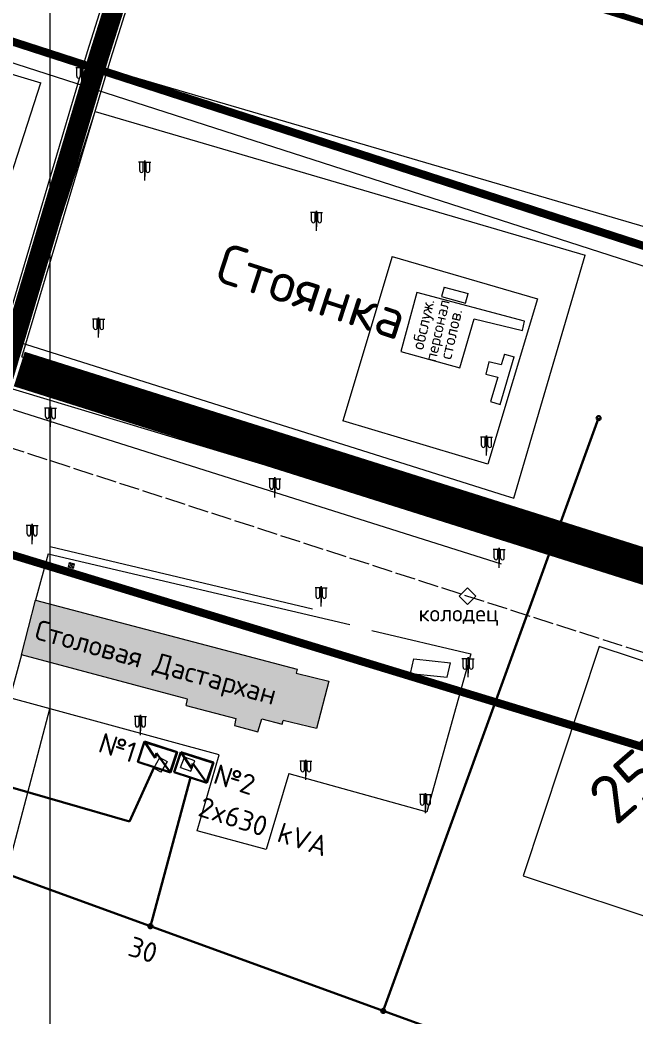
# Model space of a CAD drawing. Header units: millimetres. Extents: x 519 to 9564855, y -810 to 5021775.
# Drawn here: x 9535992.6 to 9536145.5, y 4996721.8 to 4996969.4 of the extents above; entities that cross this region are included whole.
import ezdxf

# ---------------------------------------------------------------- set-up
doc = ezdxf.new("R2010")
doc.units = ezdxf.units.MM
doc.header["$LTSCALE"] = 2
doc.header["$MEASUREMENT"] = 0
for name, pattern in [('92051501$0$DASHED', [0.75, 0.5, -0.25]), ('ACAD_ISO02W100', [15, 12, -3]), ('DASHED2', [9.525, 6.35, -3.175]), ('Коллектор общий', [11, 5, -1, 5])]:
    doc.linetypes.add(name, pattern=pattern)
for name, color, linetype in [('COMPOUND', 3, 'Continuous'), ('FIBERGLASS', 212, 'Continuous'), ('GRID_PULKOVO', 7, 'Continuous'), ('New disposal wells', 191, 'Continuous'), ('PPLINE_WAT', 7, 'WTR_LINE'), ('ROAD_GROUND', 9, 'Continuous'), ('Stage 10 wells', 7, 'Continuous'), ('МГ-земельный участок', 7, 'Continuous'), ('Скважины на 2015 год', 7, 'Continuous')]:
    doc.layers.add(name, color=color, linetype=linetype)
for name, color, linetype, lineweight in [('Оптиковолоконный кабель', 220, 'CAB6', 20), ('Скв на 2025 допы от ХеКай', 204, 'Continuous', 0), ('Электро', 1, 'Continuous', 30), ('Электроснаб', 1, 'Continuous', 18), ('Электроснабжене', 1, 'Continuous', 18)]:
    doc.layers.add(name, color=color, linetype=linetype, lineweight=lineweight)
doc.styles.add('92051501$0$STANDARD', font='simplex.shx')
doc.styles.add('Elect', font='isocpeur.ttf')
doc.styles.get("Standard").update_dxf_attribs({"font": 'isocpeur.ttf', "width": 0.5})
doc.linetypes.add('CAB', pattern='A,0.7,-0.43403,["K",Standard,S=0.9,R=0,X=-0.4,Y=-0.3],-0.8', length=1.93403)
doc.linetypes.add('CAB6', pattern='A,0.9,-0.9,["6",Standard,S=0.9,R=0,X=-0.8,Y=-0.4],11', length=12.8)
doc.linetypes.add('FENCELINE1', pattern='A,6.35,-2.54,[133,ltypeshp.shx,S=2.54,R=0,X=-2.54,Y=0],-2.54,25.4', length=36.83)
doc.linetypes.add('WTR_LINE', pattern='A,0.5,-0.2,["W",92051501$0$STANDARD,S=0.1,R=0,X=-0.1,Y=-0.05],-0.05', length=0.75)

msp = doc.modelspace()

# ---------------------------------------------------------------- hatches: boundary and pattern name
at = {"lineweight": 0}
h = msp.add_hatch(color=256, dxfattribs=at)
edge = h.paths.add_edge_path()
edge.add_arc((9536005.36, 4996833.92), 0.28213, 0, 360)
h = msp.add_hatch(color=5, dxfattribs=at)
edge = h.paths.add_edge_path()
edge.add_arc((9536005.36, 4996833.92), 0.28213, 0, 360)
at = {"layer": 'Скважины на 2015 год', "linetype": 'ByBlock', "lineweight": 0, "ltscale": 5}
h = msp.add_hatch(color=5, dxfattribs=at)
h.paths.add_polyline_path([(9535992.97, 4996811.75), (9535996.5, 4996825.34), (9536061.42, 4996808.23), (9536061.17353, 4996807.24412), (9536069.23, 4996805.23), (9536066.2, 4996793.47), (9536057.9, 4996795.46), (9536057.65, 4996794.54), (9536052.6, 4996795.85), (9536051.6, 4996792.64), (9536045.8, 4996794.2), (9536046.16, 4996795.94), (9536033.83, 4996799.2), (9536034.15, 4996800.73)])
h.paths.add_polyline_path([(9535993.53726, 4996813.19501), (9536061.22789, 4996794.40564), (9536063.83567, 4996803.80043), (9535996.14503, 4996822.5898)], flags=24)

# ---------------------------------------------------------------- linework, layer by layer
at = {"color": 2, "lineweight": 0}
msp.add_line((9535847.74769, 4997005.87215), (9536198.87444, 4996903.02285), dxfattribs=at)
at = {"lineweight": 0}
for p, q in [((9535929.59, 4996973.77), (9535997.79068, 4996953.79319)), ((9536007.93383, 4996957.50057), (9536006.43383, 4996957.50057)), ((9536006.69383, 4996955.40057), (9536006.69383, 4996957.50057)), ((9536007.59383, 4996955.40057), (9536007.59383, 4996957.50057)), ((9536007.93383, 4996956.90057), (9536007.93383, 4996957.90057)), ((9536007.93383, 4996957.90057), (9536007.93383, 4996953.90057)), ((9536007.93383, 4996957.90057), (9536007.93383, 4996953.90057)), ((9536007.93383, 4996957.90057), (9536007.93383, 4996957.50057)), ((9536007.93383, 4996957.50057), (9536009.43383, 4996957.50057)), ((9536007.93383, 4996952.89943), (9536007.93383, 4996956.90057)), ((9536008.27383, 4996955.40057), (9536008.27383, 4996957.50057)), ((9536009.17383, 4996955.40057), (9536009.17383, 4996957.50057)), ((9535980.36, 4996899.96), (9535997.79068, 4996953.79319)), ((9536007.93383, 4996952.89943), (9536007.93383, 4996952.90057)), ((9536023.55357, 4996934.08749), (9536022.05357, 4996934.08749)), ((9536022.31357, 4996931.98749), (9536022.31357, 4996934.08749)), ((9536023.21357, 4996931.98749), (9536023.21357, 4996934.08749)), ((9536023.55357, 4996933.48749), (9536023.55357, 4996934.48749)), ((9536023.55357, 4996934.48749), (9536023.55357, 4996930.48749)), ((9536023.55357, 4996934.48749), (9536023.55357, 4996930.48749)), ((9536023.55357, 4996934.48749), (9536023.55357, 4996934.08749)), ((9536023.55357, 4996934.08749), (9536025.05357, 4996934.08749)), ((9536023.55357, 4996929.48635), (9536023.55357, 4996933.48749)), ((9536023.89357, 4996931.98749), (9536023.89357, 4996934.08749)), ((9536024.79357, 4996931.98749), (9536024.79357, 4996934.08749)), ((9536023.55357, 4996929.48635), (9536023.55357, 4996929.48749)), ((9536066.18383, 4996921.60057), (9536064.68383, 4996921.60057)), ((9536064.94383, 4996919.50057), (9536064.94383, 4996921.60057)), ((9536065.84383, 4996919.50057), (9536065.84383, 4996921.60057)), ((9536066.18383, 4996921.00057), (9536066.18383, 4996922.00057)), ((9536066.18383, 4996922.00057), (9536066.18383, 4996918.00057)), ((9536066.18383, 4996922.00057), (9536066.18383, 4996918.00057)), ((9536066.18383, 4996922.00057), (9536066.18383, 4996921.60057)), ((9536066.18383, 4996921.60057), (9536067.68383, 4996921.60057)), ((9536066.52383, 4996919.50057), (9536066.52383, 4996921.60057)), ((9536067.42383, 4996919.50057), (9536067.42383, 4996921.60057)), ((9536066.18383, 4996916.99943), (9536066.18383, 4996921.00057)), ((9536066.18383, 4996916.99943), (9536066.18383, 4996917.00057)), ((9536084.96341, 4996910.67655), (9536072.73547, 4996869.88359)), ((9536084.96341, 4996910.67655), (9536121, 4996900.1)), ((9536091.08, 4996901.73), (9536087.1, 4996887.1)), ((9536117.76, 4996894.6), (9536091.08, 4996901.73)), ((9536097.88, 4996903.03), (9536097.22, 4996900.68)), ((9536097.88, 4996903.03), (9536103.8, 4996901.5)), ((9536103.14, 4996899.1), (9536103.8, 4996901.5)), ((9536097.22, 4996900.68), (9536103.14, 4996899.1)), ((9536121, 4996900.1), (9536108.71, 4996859.1)), ((9536112.1, 4996834.3), (9535912.59282, 4996897.30227)), ((9536012.13383, 4996895.10057), (9536010.63383, 4996895.10057)), ((9536010.89383, 4996893.00057), (9536010.89383, 4996895.10057)), ((9536011.79383, 4996893.00057), (9536011.79383, 4996895.10057)), ((9536012.13383, 4996894.50057), (9536012.13383, 4996895.50057)), ((9536012.13383, 4996895.50057), (9536012.13383, 4996891.50057)), ((9536012.13383, 4996895.50057), (9536012.13383, 4996891.50057)), ((9536012.13383, 4996895.50057), (9536012.13383, 4996895.10057)), ((9536012.13383, 4996895.10057), (9536013.63383, 4996895.10057)), ((9536012.13383, 4996890.49943), (9536012.13383, 4996894.50057)), ((9536012.47383, 4996893.00057), (9536012.47383, 4996895.10057)), ((9536013.37383, 4996893.00057), (9536013.37383, 4996895.10057)), ((9536101.77, 4996883), (9536105.29, 4996895.14)), ((9536105.29, 4996895.14), (9536117.26, 4996892.28)), ((9536117.26, 4996892.28), (9536117.76, 4996894.6)), ((9536012.13383, 4996890.49943), (9536012.13383, 4996890.50057)), ((9536087.1, 4996887.1), (9536101.77, 4996883)), ((9536112.86, 4996886.42), (9536112.03, 4996883.74)), ((9536112.86, 4996886.42), (9536115.25, 4996885.72)), ((9536108.97244, 4996884.51338), (9536108.19, 4996881.42)), ((9536112.03, 4996883.74), (9536108.97244, 4996884.51338)), ((9536111.77, 4996873.92), (9536115.25, 4996885.72)), ((9536108.19, 4996881.42), (9536111.15, 4996880.68)), ((9536111.15, 4996880.68), (9536109.38, 4996874.62)), ((9536109.38, 4996874.62), (9536111.77, 4996873.92)), ((9536000.18887, 4996872.98319), (9535998.68887, 4996872.98319)), ((9535998.94887, 4996870.88319), (9535998.94887, 4996872.98319)), ((9535999.84887, 4996870.88319), (9535999.84887, 4996872.98319)), ((9536000.18887, 4996872.38319), (9536000.18887, 4996873.38319)), ((9536000.18887, 4996873.38319), (9536000.18887, 4996869.38319)), ((9536000.18887, 4996873.38319), (9536000.18887, 4996869.38319)), ((9536000.18887, 4996873.38319), (9536000.18887, 4996872.98319)), ((9536000.18887, 4996872.98319), (9536001.68887, 4996872.98319)), ((9536000.18887, 4996868.38205), (9536000.18887, 4996872.38319)), ((9536000.52887, 4996870.88319), (9536000.52887, 4996872.98319)), ((9536001.42887, 4996870.88319), (9536001.42887, 4996872.98319)), ((9536108.71, 4996859.1), (9536072.73547, 4996869.88359)), ((9536000.18887, 4996868.38205), (9536000.18887, 4996868.38319)), ((9536108.37383, 4996865.83057), (9536106.87383, 4996865.83057)), ((9536107.13383, 4996863.73057), (9536107.13383, 4996865.83057)), ((9536108.03383, 4996863.73057), (9536108.03383, 4996865.83057)), ((9536108.37383, 4996866.23057), (9536108.37383, 4996865.83057)), ((9536108.37383, 4996866.23057), (9536108.37383, 4996862.23057)), ((9536108.37383, 4996866.23057), (9536108.37383, 4996862.23057)), ((9536108.37383, 4996865.23057), (9536108.37383, 4996866.23057)), ((9536108.37383, 4996865.83057), (9536109.87383, 4996865.83057)), ((9536108.37383, 4996861.22943), (9536108.37383, 4996865.23057)), ((9536108.71383, 4996863.73057), (9536108.71383, 4996865.83057)), ((9536109.61383, 4996863.73057), (9536109.61383, 4996865.83057)), ((9536108.37383, 4996861.22943), (9536108.37383, 4996861.23057)), ((9536055.85122, 4996855.45521), (9536054.35122, 4996855.45521)), ((9536054.61122, 4996853.35521), (9536054.61122, 4996855.45521)), ((9536055.51122, 4996853.35521), (9536055.51122, 4996855.45521)), ((9536055.85122, 4996854.85521), (9536055.85122, 4996855.85521)), ((9536055.85122, 4996855.85521), (9536055.85122, 4996851.85521)), ((9536055.85122, 4996855.85521), (9536055.85122, 4996851.85521)), ((9536055.85122, 4996855.85521), (9536055.85122, 4996855.45521)), ((9536055.85122, 4996855.45521), (9536057.35122, 4996855.45521)), ((9536055.85122, 4996850.85407), (9536055.85122, 4996854.85521)), ((9536056.19122, 4996853.35521), (9536056.19122, 4996855.45521)), ((9536057.09122, 4996853.35521), (9536057.09122, 4996855.45521)), ((9536055.85122, 4996850.85407), (9536055.85122, 4996850.85521)), ((9536112.98481, 4996851.30745), (9536115.16, 4996850.62)), ((9535995.63383, 4996843.86057), (9535994.13383, 4996843.86057)), ((9535994.39383, 4996841.76057), (9535994.39383, 4996843.86057)), ((9535995.29383, 4996841.76057), (9535995.29383, 4996843.86057)), ((9535995.63383, 4996843.26057), (9535995.63383, 4996844.26057)), ((9535995.63383, 4996844.26057), (9535995.63383, 4996840.26057)), ((9535995.63383, 4996844.26057), (9535995.63383, 4996840.26057)), ((9535995.63383, 4996844.26057), (9535995.63383, 4996843.86057)), ((9535995.63383, 4996843.86057), (9535997.13383, 4996843.86057)), ((9535995.63383, 4996839.25943), (9535995.63383, 4996843.26057)), ((9535995.97383, 4996841.76057), (9535995.97383, 4996843.86057)), ((9535996.87383, 4996841.76057), (9535996.87383, 4996843.86057)), ((9535995.63383, 4996839.25943), (9535995.63383, 4996839.26057)), ((9536000.13, 4996838.66), (9536065.2, 4996823.2)), ((9536111.51356, 4996837.92724), (9536110.01356, 4996837.92724)), ((9536110.27356, 4996835.82724), (9536110.27356, 4996837.92724)), ((9536111.17356, 4996835.82724), (9536111.17356, 4996837.92724)), ((9536111.51356, 4996837.32724), (9536111.51356, 4996838.32724)), ((9536111.51356, 4996838.32724), (9536111.51356, 4996834.32724)), ((9536111.51356, 4996838.32724), (9536111.51356, 4996834.32724)), ((9536111.51356, 4996838.32724), (9536111.51356, 4996837.92724)), ((9536111.51356, 4996837.92724), (9536113.01356, 4996837.92724)), ((9536111.51356, 4996833.32609), (9536111.51356, 4996837.32724)), ((9536111.85356, 4996835.82724), (9536111.85356, 4996837.92724)), ((9536112.75356, 4996835.82724), (9536112.75356, 4996837.92724)), ((9535999.6, 4996836.8), (9535996.5, 4996825.34)), ((9536004.63016, 4996833.48718), (9536004.92718, 4996834.64984)), ((9536004.92718, 4996834.64984), (9536006.08984, 4996834.35282)), ((9536004.92718, 4996834.64984), (9536005.79282, 4996833.19016)), ((9536006.08984, 4996834.35282), (9536004.63016, 4996833.48718)), ((9536005.79282, 4996833.19016), (9536004.63016, 4996833.48718)), ((9536006.08984, 4996834.35282), (9536005.79282, 4996833.19016)), ((9536111.51356, 4996833.32609), (9536111.51356, 4996833.32724)), ((9536067.33383, 4996828.37057), (9536065.83383, 4996828.37057)), ((9536066.09383, 4996826.27057), (9536066.09383, 4996828.37057)), ((9536066.99383, 4996826.27057), (9536066.99383, 4996828.37057)), ((9536067.33383, 4996828.77057), (9536067.33383, 4996828.37057)), ((9536067.33383, 4996828.77057), (9536067.33383, 4996824.77057)), ((9536067.33383, 4996828.77057), (9536067.33383, 4996824.77057)), ((9536067.33383, 4996827.77057), (9536067.33383, 4996828.77057)), ((9536067.33383, 4996828.37057), (9536068.83383, 4996828.37057)), ((9536067.33383, 4996823.76943), (9536067.33383, 4996827.77057)), ((9536067.67383, 4996826.27057), (9536067.67383, 4996828.37057)), ((9536068.57383, 4996826.27057), (9536068.57383, 4996828.37057)), ((9535992.97, 4996811.75), (9535996.5, 4996825.34)), ((9535996.5, 4996825.34), (9536061.42, 4996808.23)), ((9536067.33383, 4996823.76943), (9536067.33383, 4996823.77057)), ((9535992.97, 4996811.75), (9535990.05911, 4996801.11005)), ((9536034.15, 4996800.73), (9535992.97, 4996811.75)), ((9536089.5, 4996807.16), (9536090.33, 4996810.76)), ((9536090.33, 4996810.76), (9536099.4, 4996809.8)), ((9536098.57, 4996806.2), (9536099.4, 4996809.8)), ((9536103.78383, 4996810.80057), (9536102.28383, 4996810.80057)), ((9536102.54383, 4996808.70057), (9536102.54383, 4996810.80057)), ((9536103.44383, 4996808.70057), (9536103.44383, 4996810.80057)), ((9536103.78383, 4996810.20057), (9536103.78383, 4996811.20057)), ((9536103.78383, 4996811.20057), (9536103.78383, 4996807.20057)), ((9536103.78383, 4996811.20057), (9536103.78383, 4996807.20057)), ((9536103.78383, 4996811.20057), (9536103.78383, 4996810.80057)), ((9536103.78383, 4996810.80057), (9536105.28383, 4996810.80057)), ((9536103.78383, 4996806.19943), (9536103.78383, 4996810.20057)), ((9536104.12383, 4996808.70057), (9536104.12383, 4996810.80057)), ((9536105.02383, 4996808.70057), (9536105.02383, 4996810.80057)), ((9536061.42, 4996808.23), (9536061.17353, 4996807.24412)), ((9536061.17353, 4996807.24412), (9536069.23, 4996805.23)), ((9536069.23, 4996805.23), (9536066.2, 4996793.47)), ((9536089.5, 4996807.16), (9536098.57, 4996806.2)), ((9536103.78383, 4996806.19943), (9536103.78383, 4996806.20057)), ((9536033.83, 4996799.2), (9536034.15, 4996800.73)), ((9536033.83, 4996799.2), (9536046.16, 4996795.94)), ((9536022.48383, 4996796.45057), (9536020.98383, 4996796.45057)), ((9536021.24383, 4996794.35057), (9536021.24383, 4996796.45057)), ((9536022.14383, 4996794.35057), (9536022.14383, 4996796.45057)), ((9536022.48383, 4996795.85057), (9536022.48383, 4996796.85057)), ((9536022.48383, 4996796.85057), (9536022.48383, 4996792.85057)), ((9536022.48383, 4996796.85057), (9536022.48383, 4996792.85057)), ((9536022.48383, 4996796.85057), (9536022.48383, 4996796.45057)), ((9536022.48383, 4996796.45057), (9536023.98383, 4996796.45057)), ((9536022.48383, 4996791.84943), (9536022.48383, 4996795.85057)), ((9536022.82383, 4996794.35057), (9536022.82383, 4996796.45057)), ((9536023.72383, 4996794.35057), (9536023.72383, 4996796.45057)), ((9536046.16, 4996795.94), (9536045.8, 4996794.2)), ((9536051.6, 4996792.64), (9536052.6, 4996795.85)), ((9536052.6, 4996795.85), (9536057.65, 4996794.54)), ((9536057.65, 4996794.54), (9536057.9, 4996795.46)), ((9536066.2, 4996793.47), (9536057.9, 4996795.46)), ((9536045.8, 4996794.2), (9536051.6, 4996792.64)), ((9536022.48383, 4996791.84943), (9536022.48383, 4996791.85057)), ((9536025.8, 4996783.6), (9536027.3, 4996786.3)), ((9536027.3, 4996786.3), (9536029.15, 4996785.25)), ((9536029.15, 4996785.25), (9536027.55, 4996782.6)), ((9536032.48, 4996783.8), (9536033.44, 4996786.37)), ((9536036, 4996785.47), (9536033.44, 4996786.37)), ((9536035.04, 4996782.9), (9536036, 4996785.47)), ((9536063.5404, 4996785.32973), (9536062.0404, 4996785.32973)), ((9536062.3004, 4996783.22972), (9536062.3004, 4996785.32973)), ((9536063.2004, 4996783.22972), (9536063.2004, 4996785.32973)), ((9536063.5404, 4996785.72973), (9536063.5404, 4996785.32973)), ((9536063.5404, 4996785.72973), (9536063.5404, 4996781.72973)), ((9536063.5404, 4996785.72973), (9536063.5404, 4996781.72973)), ((9536063.5404, 4996784.72973), (9536063.5404, 4996785.72973)), ((9536063.5404, 4996785.32973), (9536065.0404, 4996785.32973)), ((9536063.8804, 4996783.22972), (9536063.8804, 4996785.32973)), ((9536064.7804, 4996783.22972), (9536064.7804, 4996785.32973)), ((9536027.55, 4996782.6), (9536025.8, 4996783.6)), ((9536032.48, 4996783.8), (9536035.04, 4996782.9)), ((9536063.5404, 4996780.72858), (9536063.5404, 4996784.72973)), ((9536063.5404, 4996780.72858), (9536063.5404, 4996780.72973)), ((9536093.22383, 4996777.05057), (9536091.72383, 4996777.05057)), ((9536091.98383, 4996774.95057), (9536091.98383, 4996777.05057)), ((9536092.88383, 4996774.95057), (9536092.88383, 4996777.05057)), ((9536093.22383, 4996776.45057), (9536093.22383, 4996777.45057)), ((9536093.22383, 4996777.45057), (9536093.22383, 4996773.45057)), ((9536093.22383, 4996777.45057), (9536093.22383, 4996773.45057)), ((9536093.22383, 4996777.45057), (9536093.22383, 4996777.05057)), ((9536093.22383, 4996777.05057), (9536094.72383, 4996777.05057)), ((9536093.22383, 4996772.44943), (9536093.22383, 4996776.45057)), ((9536093.56383, 4996774.95057), (9536093.56383, 4996777.05057)), ((9536094.46383, 4996774.95057), (9536094.46383, 4996777.05057)), ((9536093.22383, 4996772.44943), (9536093.22383, 4996772.45057))]:
    msp.add_line(p, q, dxfattribs=at)
at = {"color": 5, "lineweight": 0}
for p, q in [((9536007.93383, 4996952.89943), (9536007.93383, 4996952.90057)), ((9536066.18383, 4996921.60057), (9536064.68383, 4996921.60057)), ((9536064.94383, 4996919.50057), (9536064.94383, 4996921.60057)), ((9536065.84383, 4996919.50057), (9536065.84383, 4996921.60057)), ((9536066.18383, 4996921.00057), (9536066.18383, 4996922.00057)), ((9536066.18383, 4996922.00057), (9536066.18383, 4996918.00057)), ((9536066.18383, 4996922.00057), (9536066.18383, 4996918.00057)), ((9536066.18383, 4996922.00057), (9536066.18383, 4996921.60057)), ((9536066.18383, 4996921.60057), (9536067.68383, 4996921.60057)), ((9536066.52383, 4996919.50057), (9536066.52383, 4996921.60057)), ((9536067.42383, 4996919.50057), (9536067.42383, 4996921.60057)), ((9536066.18383, 4996916.99943), (9536066.18383, 4996921.00057)), ((9536066.18383, 4996916.99943), (9536066.18383, 4996917.00057)), ((9536084.96341, 4996910.67655), (9536072.73547, 4996869.88359)), ((9536084.96341, 4996910.67655), (9536121, 4996900.1)), ((9536091.08, 4996901.73), (9536087.1, 4996887.1)), ((9536117.76, 4996894.6), (9536091.08, 4996901.73)), ((9536097.88, 4996903.03), (9536097.22, 4996900.68)), ((9536097.88, 4996903.03), (9536103.8, 4996901.5)), ((9536103.14, 4996899.1), (9536103.8, 4996901.5)), ((9536097.22, 4996900.68), (9536103.14, 4996899.1)), ((9536121, 4996900.1), (9536108.71, 4996859.1)), ((9536112.1, 4996834.3), (9535912.59282, 4996897.30227)), ((9536101.77, 4996883), (9536105.29, 4996895.14)), ((9536105.29, 4996895.14), (9536117.26, 4996892.28)), ((9536117.26, 4996892.28), (9536117.76, 4996894.6)), ((9536087.1, 4996887.1), (9536101.77, 4996883)), ((9536112.86, 4996886.42), (9536112.03, 4996883.74)), ((9536112.86, 4996886.42), (9536115.25, 4996885.72)), ((9536108.97244, 4996884.51338), (9536108.19, 4996881.42)), ((9536112.03, 4996883.74), (9536108.97244, 4996884.51338)), ((9536111.77, 4996873.92), (9536115.25, 4996885.72)), ((9536108.19, 4996881.42), (9536111.15, 4996880.68)), ((9536111.15, 4996880.68), (9536109.38, 4996874.62)), ((9536109.38, 4996874.62), (9536111.77, 4996873.92)), ((9536000.18887, 4996872.98319), (9535998.68887, 4996872.98319)), ((9535998.94887, 4996870.88319), (9535998.94887, 4996872.98319)), ((9535999.84887, 4996870.88319), (9535999.84887, 4996872.98319)), ((9536000.18887, 4996872.38319), (9536000.18887, 4996873.38319)), ((9536000.18887, 4996873.38319), (9536000.18887, 4996869.38319)), ((9536000.18887, 4996873.38319), (9536000.18887, 4996869.38319)), ((9536000.18887, 4996873.38319), (9536000.18887, 4996872.98319)), ((9536000.18887, 4996872.98319), (9536001.68887, 4996872.98319)), ((9536000.18887, 4996868.38205), (9536000.18887, 4996872.38319)), ((9536000.52887, 4996870.88319), (9536000.52887, 4996872.98319)), ((9536001.42887, 4996870.88319), (9536001.42887, 4996872.98319)), ((9536108.71, 4996859.1), (9536072.73547, 4996869.88359)), ((9536000.18887, 4996868.38205), (9536000.18887, 4996868.38319)), ((9536108.37383, 4996865.83057), (9536106.87383, 4996865.83057)), ((9536107.13383, 4996863.73057), (9536107.13383, 4996865.83057)), ((9536108.03383, 4996863.73057), (9536108.03383, 4996865.83057)), ((9536108.37383, 4996866.23057), (9536108.37383, 4996865.83057)), ((9536108.37383, 4996866.23057), (9536108.37383, 4996862.23057)), ((9536108.37383, 4996866.23057), (9536108.37383, 4996862.23057)), ((9536108.37383, 4996865.23057), (9536108.37383, 4996866.23057)), ((9536108.37383, 4996865.83057), (9536109.87383, 4996865.83057)), ((9536108.37383, 4996861.22943), (9536108.37383, 4996865.23057)), ((9536108.71383, 4996863.73057), (9536108.71383, 4996865.83057)), ((9536109.61383, 4996863.73057), (9536109.61383, 4996865.83057)), ((9536108.37383, 4996861.22943), (9536108.37383, 4996861.23057)), ((9536055.85122, 4996855.45521), (9536054.35122, 4996855.45521)), ((9536054.61122, 4996853.35521), (9536054.61122, 4996855.45521)), ((9536055.51122, 4996853.35521), (9536055.51122, 4996855.45521)), ((9536055.85122, 4996854.85521), (9536055.85122, 4996855.85521)), ((9536055.85122, 4996855.85521), (9536055.85122, 4996851.85521)), ((9536055.85122, 4996855.85521), (9536055.85122, 4996851.85521)), ((9536055.85122, 4996855.85521), (9536055.85122, 4996855.45521)), ((9536055.85122, 4996855.45521), (9536057.35122, 4996855.45521)), ((9536055.85122, 4996850.85407), (9536055.85122, 4996854.85521)), ((9536056.19122, 4996853.35521), (9536056.19122, 4996855.45521)), ((9536057.09122, 4996853.35521), (9536057.09122, 4996855.45521)), ((9536055.85122, 4996850.85407), (9536055.85122, 4996850.85521)), ((9536112.98481, 4996851.30745), (9536115.16, 4996850.62)), ((9535995.63383, 4996843.86057), (9535994.13383, 4996843.86057)), ((9535994.39383, 4996841.76057), (9535994.39383, 4996843.86057)), ((9535995.29383, 4996841.76057), (9535995.29383, 4996843.86057)), ((9535995.63383, 4996843.26057), (9535995.63383, 4996844.26057)), ((9535995.63383, 4996844.26057), (9535995.63383, 4996840.26057)), ((9535995.63383, 4996844.26057), (9535995.63383, 4996840.26057)), ((9535995.63383, 4996844.26057), (9535995.63383, 4996843.86057)), ((9535995.63383, 4996843.86057), (9535997.13383, 4996843.86057)), ((9535995.63383, 4996839.25943), (9535995.63383, 4996843.26057)), ((9535995.97383, 4996841.76057), (9535995.97383, 4996843.86057)), ((9535996.87383, 4996841.76057), (9535996.87383, 4996843.86057)), ((9535995.63383, 4996839.25943), (9535995.63383, 4996839.26057)), ((9536000.13, 4996838.66), (9536065.2, 4996823.2)), ((9536111.51356, 4996837.92724), (9536110.01356, 4996837.92724)), ((9536110.27356, 4996835.82724), (9536110.27356, 4996837.92724)), ((9536111.17356, 4996835.82724), (9536111.17356, 4996837.92724)), ((9536111.51356, 4996837.32724), (9536111.51356, 4996838.32724)), ((9536111.51356, 4996838.32724), (9536111.51356, 4996834.32724)), ((9536111.51356, 4996838.32724), (9536111.51356, 4996834.32724)), ((9536111.51356, 4996838.32724), (9536111.51356, 4996837.92724)), ((9536111.51356, 4996837.92724), (9536113.01356, 4996837.92724)), ((9536111.51356, 4996833.32609), (9536111.51356, 4996837.32724)), ((9536111.85356, 4996835.82724), (9536111.85356, 4996837.92724)), ((9536112.75356, 4996835.82724), (9536112.75356, 4996837.92724)), ((9535999.6, 4996836.8), (9535996.5, 4996825.34)), ((9536004.63016, 4996833.48718), (9536004.92718, 4996834.64984)), ((9536004.92718, 4996834.64984), (9536006.08984, 4996834.35282)), ((9536004.92718, 4996834.64984), (9536005.79282, 4996833.19016)), ((9536006.08984, 4996834.35282), (9536004.63016, 4996833.48718)), ((9536005.79282, 4996833.19016), (9536004.63016, 4996833.48718)), ((9536006.08984, 4996834.35282), (9536005.79282, 4996833.19016)), ((9536111.51356, 4996833.32609), (9536111.51356, 4996833.32724)), ((9536067.33383, 4996828.37057), (9536065.83383, 4996828.37057)), ((9536066.09383, 4996826.27057), (9536066.09383, 4996828.37057)), ((9536066.99383, 4996826.27057), (9536066.99383, 4996828.37057)), ((9536067.33383, 4996828.77057), (9536067.33383, 4996828.37057)), ((9536067.33383, 4996828.77057), (9536067.33383, 4996824.77057)), ((9536067.33383, 4996828.77057), (9536067.33383, 4996824.77057)), ((9536067.33383, 4996827.77057), (9536067.33383, 4996828.77057)), ((9536067.33383, 4996828.37057), (9536068.83383, 4996828.37057)), ((9536067.33383, 4996823.76943), (9536067.33383, 4996827.77057)), ((9536067.67383, 4996826.27057), (9536067.67383, 4996828.37057)), ((9536068.57383, 4996826.27057), (9536068.57383, 4996828.37057)), ((9536103.66, 4996828.42955), (9536101.567, 4996826.34)), ((9536103.66, 4996828.42955), (9536101.567, 4996826.34)), ((9536105.753, 4996826.34), (9536103.66, 4996828.42955)), ((9536105.753, 4996826.34), (9536103.66, 4996828.42955)), ((9535992.97, 4996811.75), (9535996.5, 4996825.34)), ((9535996.5, 4996825.34), (9536061.42, 4996808.23)), ((9536101.567, 4996826.34), (9536103.66, 4996824.247)), ((9536101.567, 4996826.34), (9536103.66, 4996824.247)), ((9536105.753, 4996826.34), (9536103.66, 4996824.247)), ((9536105.753, 4996826.34), (9536103.66, 4996824.247)), ((9536067.33383, 4996823.76943), (9536067.33383, 4996823.77057)), ((9535992.97, 4996811.75), (9535990.05911, 4996801.11005)), ((9536034.15, 4996800.73), (9535992.97, 4996811.75)), ((9536089.5, 4996807.16), (9536090.33, 4996810.76)), ((9536090.33, 4996810.76), (9536099.4, 4996809.8)), ((9536098.57, 4996806.2), (9536099.4, 4996809.8)), ((9536103.78383, 4996810.80057), (9536102.28383, 4996810.80057)), ((9536102.54383, 4996808.70057), (9536102.54383, 4996810.80057)), ((9536103.44383, 4996808.70057), (9536103.44383, 4996810.80057)), ((9536103.78383, 4996810.20057), (9536103.78383, 4996811.20057)), ((9536103.78383, 4996811.20057), (9536103.78383, 4996807.20057)), ((9536103.78383, 4996811.20057), (9536103.78383, 4996807.20057)), ((9536103.78383, 4996811.20057), (9536103.78383, 4996810.80057)), ((9536103.78383, 4996810.80057), (9536105.28383, 4996810.80057)), ((9536103.78383, 4996806.19943), (9536103.78383, 4996810.20057)), ((9536104.12383, 4996808.70057), (9536104.12383, 4996810.80057)), ((9536105.02383, 4996808.70057), (9536105.02383, 4996810.80057)), ((9536061.42, 4996808.23), (9536061.17353, 4996807.24412)), ((9536061.17353, 4996807.24412), (9536069.23, 4996805.23)), ((9536069.23, 4996805.23), (9536066.2, 4996793.47)), ((9536089.5, 4996807.16), (9536098.57, 4996806.2)), ((9536103.78383, 4996806.19943), (9536103.78383, 4996806.20057)), ((9536033.83, 4996799.2), (9536034.15, 4996800.73)), ((9536033.83, 4996799.2), (9536046.16, 4996795.94)), ((9536022.48383, 4996796.45057), (9536020.98383, 4996796.45057)), ((9536021.24383, 4996794.35057), (9536021.24383, 4996796.45057)), ((9536022.14383, 4996794.35057), (9536022.14383, 4996796.45057)), ((9536022.48383, 4996795.85057), (9536022.48383, 4996796.85057)), ((9536022.48383, 4996796.85057), (9536022.48383, 4996792.85057)), ((9536022.48383, 4996796.85057), (9536022.48383, 4996792.85057)), ((9536022.48383, 4996796.85057), (9536022.48383, 4996796.45057)), ((9536022.48383, 4996796.45057), (9536023.98383, 4996796.45057)), ((9536022.48383, 4996791.84943), (9536022.48383, 4996795.85057)), ((9536022.82383, 4996794.35057), (9536022.82383, 4996796.45057)), ((9536023.72383, 4996794.35057), (9536023.72383, 4996796.45057)), ((9536046.16, 4996795.94), (9536045.8, 4996794.2)), ((9536051.6, 4996792.64), (9536052.6, 4996795.85)), ((9536052.6, 4996795.85), (9536057.65, 4996794.54)), ((9536057.65, 4996794.54), (9536057.9, 4996795.46)), ((9536066.2, 4996793.47), (9536057.9, 4996795.46)), ((9536045.8, 4996794.2), (9536051.6, 4996792.64)), ((9536022.48383, 4996791.84943), (9536022.48383, 4996791.85057)), ((9536025.8, 4996783.6), (9536027.3, 4996786.3)), ((9536027.3, 4996786.3), (9536029.15, 4996785.25)), ((9536029.15, 4996785.25), (9536027.55, 4996782.6)), ((9536032.48, 4996783.8), (9536033.44, 4996786.37)), ((9536036, 4996785.47), (9536033.44, 4996786.37)), ((9536035.04, 4996782.9), (9536036, 4996785.47)), ((9536063.5404, 4996785.32973), (9536062.0404, 4996785.32973)), ((9536062.3004, 4996783.22972), (9536062.3004, 4996785.32973)), ((9536063.2004, 4996783.22972), (9536063.2004, 4996785.32973)), ((9536063.5404, 4996785.72973), (9536063.5404, 4996785.32973)), ((9536063.5404, 4996785.72973), (9536063.5404, 4996781.72973)), ((9536063.5404, 4996785.72973), (9536063.5404, 4996781.72973)), ((9536063.5404, 4996784.72973), (9536063.5404, 4996785.72973)), ((9536063.5404, 4996785.32973), (9536065.0404, 4996785.32973)), ((9536063.8804, 4996783.22972), (9536063.8804, 4996785.32973)), ((9536064.7804, 4996783.22972), (9536064.7804, 4996785.32973)), ((9536027.55, 4996782.6), (9536025.8, 4996783.6)), ((9536032.48, 4996783.8), (9536035.04, 4996782.9)), ((9536063.5404, 4996780.72858), (9536063.5404, 4996784.72973)), ((9536063.5404, 4996780.72858), (9536063.5404, 4996780.72973)), ((9536093.22383, 4996777.05057), (9536091.72383, 4996777.05057)), ((9536091.98383, 4996774.95057), (9536091.98383, 4996777.05057)), ((9536092.88383, 4996774.95057), (9536092.88383, 4996777.05057)), ((9536093.22383, 4996776.45057), (9536093.22383, 4996777.45057)), ((9536093.22383, 4996777.45057), (9536093.22383, 4996773.45057)), ((9536093.22383, 4996777.45057), (9536093.22383, 4996773.45057)), ((9536093.22383, 4996777.45057), (9536093.22383, 4996777.05057)), ((9536093.22383, 4996777.05057), (9536094.72383, 4996777.05057)), ((9536093.22383, 4996772.44943), (9536093.22383, 4996776.45057)), ((9536093.56383, 4996774.95057), (9536093.56383, 4996777.05057)), ((9536094.46383, 4996774.95057), (9536094.46383, 4996777.05057)), ((9536093.22383, 4996772.44943), (9536093.22383, 4996772.45057))]:
    msp.add_line(p, q, dxfattribs=at)
at = {"linetype": 'FENCELINE1', "lineweight": 0}
for p, q in [((9535992.68392, 4996889.3275), (9536011.22935, 4996946.60351)), ((9536011.22935, 4996946.60351), (9536132.84078, 4996910.98204)), ((9536115.16, 4996850.62), (9536132.84078, 4996910.98204)), ((9535992.68392, 4996889.3275), (9536112.98481, 4996851.30745)), ((9535999.6, 4996836.8), (9536074.47, 4996819.3)), ((9536042, 4996786.9), (9535889.76, 4996828.55)), ((9536079.93, 4996817.78), (9536104.5, 4996812)), ((9536104.5, 4996812), (9536093.55167, 4996772.7467)), ((9536059.3, 4996782.3), (9536053.7, 4996763.4)), ((9536059.3, 4996782.3), (9536093.55167, 4996772.7467))]:
    msp.add_line(p, q, dxfattribs=at)
at = {"color": 5, "linetype": 'FENCELINE1', "lineweight": 0}
for p, q in [((9535999.6, 4996836.8), (9536074.47, 4996819.3)), ((9536042, 4996786.9), (9535889.76, 4996828.55)), ((9536079.93, 4996817.78), (9536104.5, 4996812)), ((9536104.5, 4996812), (9536093.55167, 4996772.7467)), ((9536036.61, 4996768.03), (9536042, 4996786.9)), ((9536059.3, 4996782.3), (9536053.7, 4996763.4)), ((9536059.3, 4996782.3), (9536093.55167, 4996772.7467)), ((9536053.7, 4996763.4), (9536036.61, 4996768.03))]:
    msp.add_line(p, q, dxfattribs=at)
at = {"lineweight": 0}
for centre in [(9536007.14383, 4996955.35307), (9536008.72383, 4996955.35307), (9536022.76357, 4996931.93999), (9536024.34357, 4996931.93999), (9536065.39383, 4996919.45307), (9536066.97383, 4996919.45307), (9536011.34383, 4996892.95307), (9536012.92383, 4996892.95307), (9535999.39887, 4996870.83569), (9536000.97887, 4996870.83569), (9536107.58383, 4996863.68307), (9536109.16383, 4996863.68307), (9536055.06122, 4996853.30771), (9536056.64122, 4996853.30771), (9535994.84383, 4996841.71307), (9535996.42383, 4996841.71307), (9536110.72356, 4996835.77974), (9536112.30356, 4996835.77974), (9536066.54383, 4996826.22307), (9536068.12383, 4996826.22307), (9536102.99383, 4996808.65307), (9536104.57383, 4996808.65307), (9536021.69383, 4996794.30307), (9536023.27383, 4996794.30307), (9536062.7504, 4996783.18222), (9536064.3304, 4996783.18222), (9536092.43383, 4996774.90307), (9536094.01383, 4996774.90307)]:
    msp.add_arc(centre, 0.4525, 173.9744253, 6.0255747, dxfattribs=at)
at = {"color": 5, "lineweight": 0}
for centre in [(9536065.39383, 4996919.45307), (9536066.97383, 4996919.45307), (9535999.39887, 4996870.83569), (9536000.97887, 4996870.83569), (9536107.58383, 4996863.68307), (9536109.16383, 4996863.68307), (9536055.06122, 4996853.30771), (9536056.64122, 4996853.30771), (9535994.84383, 4996841.71307), (9535996.42383, 4996841.71307), (9536110.72356, 4996835.77974), (9536112.30356, 4996835.77974), (9536066.54383, 4996826.22307), (9536068.12383, 4996826.22307), (9536102.99383, 4996808.65307), (9536104.57383, 4996808.65307), (9536021.69383, 4996794.30307), (9536023.27383, 4996794.30307), (9536062.7504, 4996783.18222), (9536064.3304, 4996783.18222), (9536092.43383, 4996774.90307), (9536094.01383, 4996774.90307)]:
    msp.add_arc(centre, 0.4525, 173.9744253, 6.0255747, dxfattribs=at)
at = {"layer": 'FIBERGLASS', "color": 5, "linetype": '92051501$0$DASHED', "lineweight": 0, "ltscale": 50}
msp.add_line((9535837.59266, 4996179.56495), (9536000, 4996798.39041), dxfattribs=at)
at = {"layer": 'GRID_PULKOVO', "lineweight": 0}
msp.add_line((9536000, 5010000), (9536000, 4992000), dxfattribs=at)
at = {"layer": 'New disposal wells', "color": 84, "linetype": 'ByBlock', "lineweight": 0, "ltscale": 25}
msp.add_line((9536233.046, 4996880.59713), (9535970.64922, 4996965.15013), dxfattribs=at)
at = {"layer": 'New disposal wells', "color": 84, "lineweight": 0, "const_width": 2}
msp.add_lwpolyline([(9536407.99, 4995897.89), (9536708.15, 4996733.18), (9536469.89, 4996809.64), (9536232.22, 4996885.8), (9535970.48, 4996970.56), (9535408.58, 4997125.13), (9535186.3, 4997174.78689), (9535186.3, 4997174.78689)], dxfattribs=at)
at = {"layer": 'PPLINE_WAT', "color": 30, "linetype": 'Коллектор общий', "lineweight": 0, "ltscale": 0.5, "true_color": 0xf26722, "flags": 128}
msp.add_lwpolyline([(9535046.36127, 4997288.56149), (9535148.47954, 4997170.25035), (9535148.47954, 4997170.25035), (9535148.47954, 4997170.25035), (9535148.47954, 4997170.25035), (9535180.25997, 4997160.27006), (9535215.65594, 4997149.15436), (9535270.41631, 4997131.95748), (9535314.69221, 4997118.05314), (9535387.00053, 4997095.34553), (9535485.08724, 4997064.44103), (9535475.8257, 4997036.2876), (9535898.18312, 4996893.12047), (9536103.66, 4996826.34), (9536714.28026, 4996630.74607), (9537054.54945, 4996524.46369), (9537566.5859, 4996359.7184), (9537781.33681, 4996067.54544)], dxfattribs=at)
at = {"layer": 'ROAD_GROUND', "color": 8, "lineweight": 0}
for points, const_width in [([(9535988.54917, 4996880.92909), (9536012.26857, 4996960.63404), (9536221.58621, 4997624.28942), (9536247.1937, 4997703.41198), (9536267.69001, 4997765.10092), (9536294.58655, 4997846.99123), (9536315.57883, 4997913.86664), (9536381.66629, 4998117.81935), (9536430.13683, 4998301.79054)], 5), ([(9537925.40565, 4996067.0467), (9537972.89153, 4996202.62088), (9537976.81698, 4996238.90735), (9537957.49942, 4996261.95777), (9535992.42625, 4996882.70704)], 9)]:
    msp.add_lwpolyline(points, dxfattribs=dict(at, const_width=const_width))
at = {"layer": 'ROAD_GROUND', "lineweight": 0}
for points in [[(9535987.33509, 4996887.35591), (9536009.40014, 4996961.51307), (9536218.72852, 4997625.2025), (9536244.34306, 4997704.34683), (9536264.83981, 4997766.03707), (9536291.72426, 4997847.88971), (9536312.72067, 4997914.77828), (9536378.78659, 4998118.66455), (9536427.23583, 4998302.55486)], [(9535993.08592, 4996885.64478), (9536015.137, 4996959.755), (9536224.437, 4997623.355), (9536250.037, 4997702.455), (9536270.537, 4997764.155), (9536296.90799, 4997844.44439)], [(9537928.237, 4996066.055), (9537975.837, 4996201.955), (9537979.937, 4996239.855), (9537959.237, 4996264.555), (9535993.32991, 4996885.56771)], [(9537922.5743, 4996068.03841), (9537969.94606, 4996203.28677), (9537973.69696, 4996237.95969), (9537955.76184, 4996259.36053), (9535992.47223, 4996879.5464)]]:
    msp.add_lwpolyline(points, dxfattribs=at)
at = {"layer": 'Stage 10 wells', "color": 0, "linetype": 'ByBlock', "lineweight": 0}
msp.add_lwpolyline([(9536117.44794, 4996756.87755), (9536193.42847, 4996731.73697), (9536212.2839, 4996788.72237), (9536136.30338, 4996813.86295)], close=True, dxfattribs=at)
at = {"layer": 'МГ-земельный участок', "color": 0, "linetype": 'DASHED2', "lineweight": 25, "ltscale": 5, "const_width": 2}
msp.add_lwpolyline([(9522167.80801, 4999999.48247), (9521654, 5002362), (9522840, 5002532), (9525642, 5002155), (9528521, 5002235), (9531281, 5003464), (9533105, 5001043), (9546614, 4998215), (9544978, 4995525), (9543652, 4996420), (9539605, 4995735), (9529554.6705, 4998798.09585), (9529554.71722, 4998845.23995), (9529525.402, 4998845.269), (9529525.36994, 4998882.97318), (9529309.91997, 4998882.84552), (9526935, 5000017), (9526935, 4999132), (9522906, 5001105), (9522683.367, 5000265.06642), (9522496, 5000315)], close=True, dxfattribs=at)
at = {"layer": 'Оптиковолоконный кабель', "linetype": 'CAB', "lineweight": 0, "ltscale": 0.5, "elevation": -39.9038}
msp.add_lwpolyline([(9535706.976, 4996967.7849), (9535889.9118, 4996908.132), (9536172.203, 4996823.0968), (9536637.7936, 4996673.2783), (9537063.1539, 4996537.2587), (9537966.555, 4996252.0912), (9537974.7377, 4996235.4108), (9537974.3773, 4996220.8647), (9537958.0942, 4996168.5205), (9537919.4849, 4996062.867)], dxfattribs=at)
at = {"layer": 'Скв на 2025 допы от ХеКай', "color": 244, "linetype": 'ACAD_ISO02W100', "lineweight": 0, "true_color": 0x991b1e, "const_width": 1.5, "elevation": 23.89046}
msp.add_lwpolyline([(9534979.02349, 4997234.22329), (9534991.48963, 4997272.62823), (9535106.23171, 4997237.03287), (9535120.56024, 4997221.5405), (9535244.12576, 4997249.5346), (9537470.7969, 4996557.32601), (9537504.74657, 4996520.61879), (9537600.25634, 4996490.98969), (9537649.02056, 4996502.03736), (9538159.70206, 4996343.61342), (9538350.7216, 4996284.35522), (9538541.74114, 4996225.09702), (9538732.76507, 4996165.85294), (9538761.24948, 4996157.00101), (9538828.27048, 4996136.20971), (9538923.447, 4996105.53229), (9538983.87776, 4996085.78217), (9539109.12615, 4996467.2582), (9539371.99663, 4997269.22699), (9539580.04443, 4997902.88986), (9539655.17686, 4998179.87523), (9539745.95467, 4998456.36228), (9539768.58854, 4998525.29955), (9539771.34729, 4998524.39378)], dxfattribs=at)
at = {"layer": 'Электро', "ltscale": 0.05}
for p, q in [((9536945.14951, 4996409.38013, 0), (9535668.99919, 4996873.97039, 0)), ((9536136.18324, 4996870.53171, 0), (9536082.75761, 4996723.33913, 0)), ((9536019.79217, 4996770.40905), (9535806.29748, 4996831.5911, 0.00007)), ((9536021.84928, 4996785.17237, 0.00007), (9536023.47205, 4996790.20341, 0.00007)), ((9536023.47205, 4996790.20341, 0.00007), (9536031.58484, 4996787.58662, 0.00007)), ((9536031.52326, 4996787.55508, 0.00007), (9536023.62595, 4996790.10236, 0.00007)), ((9536023.62595, 4996790.10236, 0.00007), (9536026.13954, 4996786.20704, 0.00007)), ((9536031.52326, 4996787.55508, 0.00007), (9536023.62595, 4996790.10236, 0.00007)), ((9536023.62595, 4996790.10236, 0.00007), (9536026.13954, 4996786.20704, 0.00007)), ((9536029.85508, 4996782.60737, 0.00007), (9536031.52326, 4996787.55508, 0.00007)), ((9536029.85508, 4996782.60737, 0.00007), (9536031.52326, 4996787.55508, 0.00007)), ((9536031.58484, 4996787.58662, 0.00007), (9536029.96208, 4996782.55558, 0.00007)), ((9536030.86498, 4996782.59364, 0.00007), (9536032.48774, 4996787.62468, 0.00007)), ((9536032.48774, 4996787.62468, 0.00007), (9536040.60053, 4996785.00789, 0.00007)), ((9536040.53895, 4996784.97635, 0.00007), (9536032.64165, 4996787.52363, 0.00007)), ((9536032.64165, 4996787.52363, 0.00007), (9536035.15523, 4996783.62831, 0.00007)), ((9536040.53895, 4996784.97635, 0.00007), (9536032.64165, 4996787.52363, 0.00007)), ((9536032.64165, 4996787.52363, 0.00007), (9536035.15523, 4996783.62831, 0.00007)), ((9536029.96208, 4996782.55558, 0.00007), (9536021.84928, 4996785.17237, 0.00007)), ((9536026.13954, 4996786.20704, 0.00007), (9536026.50411, 4996787.33734, 0.00007)), ((9536026.13954, 4996786.20704, 0.00007), (9536026.50411, 4996787.33734, 0.00007)), ((9536026.50411, 4996787.33734, 0.00007), (9536029.85508, 4996782.60737, 0.00007)), ((9536026.50411, 4996787.33734, 0.00007), (9536029.85508, 4996782.60737, 0.00007)), ((9536038.87077, 4996780.02864, 0.00007), (9536040.53895, 4996784.97635, 0.00007)), ((9536038.87077, 4996780.02864, 0.00007), (9536040.53895, 4996784.97635, 0.00007)), ((9536040.60053, 4996785.00789, 0.00007), (9536038.97777, 4996779.97686, 0.00007)), ((9536038.97777, 4996779.97686, 0.00007), (9536030.86498, 4996782.59364, 0.00007)), ((9536035.15523, 4996783.62831, 0.00007), (9536035.5198, 4996784.75861, 0.00007)), ((9536035.15523, 4996783.62831, 0.00007), (9536035.5198, 4996784.75861, 0.00007)), ((9536035.5198, 4996784.75861, 0.00007), (9536038.87077, 4996780.02864, 0.00007)), ((9536035.5198, 4996784.75861, 0.00007), (9536038.87077, 4996780.02864, 0.00007))]:
    msp.add_line(p, q, dxfattribs=at)
at = {"layer": 'Электро', "ltscale": 25}
for p, q in [((9536019.79217, 4996770.40905), (9536025.90568, 4996783.86398, 0.00007)), ((9536034.92137, 4996781.28525, 0.00007), (9536024.95793, 4996744.38145, 0))]:
    msp.add_line(p, q, dxfattribs=at)
at = {"layer": 'Электро'}
for centre, start, end in [((9536136.18324, 4996870.53171, 0), 162, 342), ((9536136.18324, 4996870.53171, 0), 342, 162), ((9536024.95793, 4996744.38145, 0), 162, 342), ((9536024.95793, 4996744.38145, 0), 342, 162), ((9536082.75761, 4996723.33913, 0), 162, 342), ((9536082.75761, 4996723.33913, 0), 342, 162)]:
    msp.add_arc(centre, 0.5, start, end, dxfattribs=at)
at = {"layer": 'Электроснаб', "color": 1, "lineweight": 0, "ltscale": 0.05}
for p, q in [((9536945.14951, 4996409.38013, 0), (9535668.99919, 4996873.97039, 0)), ((9536136.18324, 4996870.53171, 0), (9536082.75761, 4996723.33913, 0)), ((9536019.79217, 4996770.40905), (9535806.29748, 4996831.5911, 0.00007)), ((9536021.84928, 4996785.17237, 0.00007), (9536023.47205, 4996790.20341, 0.00007)), ((9536023.47205, 4996790.20341, 0.00007), (9536031.58484, 4996787.58662, 0.00007)), ((9536031.52326, 4996787.55508, 0.00007), (9536023.62595, 4996790.10236, 0.00007)), ((9536023.62595, 4996790.10236, 0.00007), (9536026.13954, 4996786.20704, 0.00007)), ((9536031.52326, 4996787.55508, 0.00007), (9536023.62595, 4996790.10236, 0.00007)), ((9536023.62595, 4996790.10236, 0.00007), (9536026.13954, 4996786.20704, 0.00007)), ((9536029.85508, 4996782.60737, 0.00007), (9536031.52326, 4996787.55508, 0.00007)), ((9536029.85508, 4996782.60737, 0.00007), (9536031.52326, 4996787.55508, 0.00007)), ((9536031.58484, 4996787.58662, 0.00007), (9536029.96208, 4996782.55558, 0.00007)), ((9536030.86498, 4996782.59364, 0.00007), (9536032.48774, 4996787.62468, 0.00007)), ((9536032.48774, 4996787.62468, 0.00007), (9536040.60053, 4996785.00789, 0.00007)), ((9536040.53895, 4996784.97635, 0.00007), (9536032.64165, 4996787.52363, 0.00007)), ((9536032.64165, 4996787.52363, 0.00007), (9536035.15523, 4996783.62831, 0.00007)), ((9536040.53895, 4996784.97635, 0.00007), (9536032.64165, 4996787.52363, 0.00007)), ((9536032.64165, 4996787.52363, 0.00007), (9536035.15523, 4996783.62831, 0.00007)), ((9536029.96208, 4996782.55558, 0.00007), (9536021.84928, 4996785.17237, 0.00007)), ((9536026.13954, 4996786.20704, 0.00007), (9536026.50411, 4996787.33734, 0.00007)), ((9536026.13954, 4996786.20704, 0.00007), (9536026.50411, 4996787.33734, 0.00007)), ((9536026.50411, 4996787.33734, 0.00007), (9536029.85508, 4996782.60737, 0.00007)), ((9536026.50411, 4996787.33734, 0.00007), (9536029.85508, 4996782.60737, 0.00007)), ((9536038.87077, 4996780.02864, 0.00007), (9536040.53895, 4996784.97635, 0.00007)), ((9536038.87077, 4996780.02864, 0.00007), (9536040.53895, 4996784.97635, 0.00007)), ((9536040.60053, 4996785.00789, 0.00007), (9536038.97777, 4996779.97686, 0.00007)), ((9536038.97777, 4996779.97686, 0.00007), (9536030.86498, 4996782.59364, 0.00007)), ((9536035.15523, 4996783.62831, 0.00007), (9536035.5198, 4996784.75861, 0.00007)), ((9536035.15523, 4996783.62831, 0.00007), (9536035.5198, 4996784.75861, 0.00007)), ((9536035.5198, 4996784.75861, 0.00007), (9536038.87077, 4996780.02864, 0.00007)), ((9536035.5198, 4996784.75861, 0.00007), (9536038.87077, 4996780.02864, 0.00007))]:
    msp.add_line(p, q, dxfattribs=at)
at = {"layer": 'Электроснаб', "color": 1, "lineweight": 0, "ltscale": 25}
for p, q in [((9536019.79217, 4996770.40905), (9536025.90568, 4996783.86398, 0.00007)), ((9536034.92137, 4996781.28525, 0.00007), (9536024.95793, 4996744.38145, 0))]:
    msp.add_line(p, q, dxfattribs=at)
at = {"layer": 'Электроснаб', "color": 1, "lineweight": 0}
for centre, start, end in [((9536136.18324, 4996870.53171, 0), 162, 342), ((9536136.18324, 4996870.53171, 0), 342, 162), ((9536024.95793, 4996744.38145, 0), 162, 342), ((9536024.95793, 4996744.38145, 0), 342, 162), ((9536082.75761, 4996723.33913, 0), 162, 342), ((9536082.75761, 4996723.33913, 0), 342, 162)]:
    msp.add_arc(centre, 0.5, start, end, dxfattribs=at)
at = {"layer": 'Электроснабжене', "color": 1, "lineweight": 0, "ltscale": 0.05}
for p, q in [((9536945.14951, 4996409.38013, 0), (9535668.99919, 4996873.97039, 0)), ((9536136.18324, 4996870.53171, 0), (9536082.75761, 4996723.33913, 0)), ((9536019.79217, 4996770.40905), (9535806.29748, 4996831.5911, 0.00007)), ((9536021.84928, 4996785.17237, 0.00007), (9536023.47205, 4996790.20341, 0.00007)), ((9536023.47205, 4996790.20341, 0.00007), (9536031.58484, 4996787.58662, 0.00007)), ((9536031.52326, 4996787.55508, 0.00007), (9536023.62595, 4996790.10236, 0.00007)), ((9536023.62595, 4996790.10236, 0.00007), (9536026.13954, 4996786.20704, 0.00007)), ((9536031.52326, 4996787.55508, 0.00007), (9536023.62595, 4996790.10236, 0.00007)), ((9536023.62595, 4996790.10236, 0.00007), (9536026.13954, 4996786.20704, 0.00007)), ((9536029.85508, 4996782.60737, 0.00007), (9536031.52326, 4996787.55508, 0.00007)), ((9536029.85508, 4996782.60737, 0.00007), (9536031.52326, 4996787.55508, 0.00007)), ((9536031.58484, 4996787.58662, 0.00007), (9536029.96208, 4996782.55558, 0.00007)), ((9536030.86498, 4996782.59364, 0.00007), (9536032.48774, 4996787.62468, 0.00007)), ((9536032.48774, 4996787.62468, 0.00007), (9536040.60053, 4996785.00789, 0.00007)), ((9536040.53895, 4996784.97635, 0.00007), (9536032.64165, 4996787.52363, 0.00007)), ((9536032.64165, 4996787.52363, 0.00007), (9536035.15523, 4996783.62831, 0.00007)), ((9536040.53895, 4996784.97635, 0.00007), (9536032.64165, 4996787.52363, 0.00007)), ((9536032.64165, 4996787.52363, 0.00007), (9536035.15523, 4996783.62831, 0.00007)), ((9536029.96208, 4996782.55558, 0.00007), (9536021.84928, 4996785.17237, 0.00007)), ((9536026.13954, 4996786.20704, 0.00007), (9536026.50411, 4996787.33734, 0.00007)), ((9536026.13954, 4996786.20704, 0.00007), (9536026.50411, 4996787.33734, 0.00007)), ((9536026.50411, 4996787.33734, 0.00007), (9536029.85508, 4996782.60737, 0.00007)), ((9536026.50411, 4996787.33734, 0.00007), (9536029.85508, 4996782.60737, 0.00007)), ((9536038.87077, 4996780.02864, 0.00007), (9536040.53895, 4996784.97635, 0.00007)), ((9536038.87077, 4996780.02864, 0.00007), (9536040.53895, 4996784.97635, 0.00007)), ((9536040.60053, 4996785.00789, 0.00007), (9536038.97777, 4996779.97686, 0.00007)), ((9536038.97777, 4996779.97686, 0.00007), (9536030.86498, 4996782.59364, 0.00007)), ((9536035.15523, 4996783.62831, 0.00007), (9536035.5198, 4996784.75861, 0.00007)), ((9536035.15523, 4996783.62831, 0.00007), (9536035.5198, 4996784.75861, 0.00007)), ((9536035.5198, 4996784.75861, 0.00007), (9536038.87077, 4996780.02864, 0.00007)), ((9536035.5198, 4996784.75861, 0.00007), (9536038.87077, 4996780.02864, 0.00007))]:
    msp.add_line(p, q, dxfattribs=at)
at = {"layer": 'Электроснабжене', "color": 1, "lineweight": 0, "ltscale": 25}
for p, q in [((9536019.79217, 4996770.40905), (9536025.90568, 4996783.86398, 0.00007)), ((9536034.92137, 4996781.28525, 0.00007), (9536024.95793, 4996744.38145, 0))]:
    msp.add_line(p, q, dxfattribs=at)
at = {"layer": 'Электроснабжене', "color": 1, "lineweight": 0}
for centre, start, end in [((9536136.18324, 4996870.53171, 0), 162, 342), ((9536136.18324, 4996870.53171, 0), 342, 162), ((9536024.95793, 4996744.38145, 0), 162, 342), ((9536024.95793, 4996744.38145, 0), 342, 162), ((9536082.75761, 4996723.33913, 0), 162, 342), ((9536082.75761, 4996723.33913, 0), 342, 162)]:
    msp.add_arc(centre, 0.5, start, end, dxfattribs=at)

# ---------------------------------------------------------------- texts
at = {"lineweight": 0}
for s, height, p in [('обслуж.', 3, (9536092.65498, 4996887.27249)), ('персонал', 2.85, (9536095.78259, 4996884.28035)), ('столов.', 3, (9536099.58435, 4996884.89403))]:
    msp.add_text(s, height=height, rotation=77.1387921, dxfattribs=at).set_placement(p)
at = {"color": 5, "lineweight": 0}
for s, height, p in [('обслуж.', 3, (9536092.65498, 4996887.27249)), ('персонал', 2.85, (9536095.78259, 4996884.28035)), ('столов.', 3, (9536099.58435, 4996884.89403))]:
    msp.add_text(s, height=height, rotation=77.1387921, dxfattribs=at).set_placement(p)
at = {"color": 1, "lineweight": 0, "ltscale": 0.3}
msp.add_text('колодец', height=4, dxfattribs=at).set_placement((9536091.51995, 4996820.04988))
at = {"color": 5, "lineweight": 0, "ltscale": 0.3}
msp.add_text('колодец', height=4, dxfattribs=at).set_placement((9536091.51995, 4996820.04988))
at = {"layer": 'COMPOUND', "color": 0, "lineweight": 0, "ltscale": 0.05, "style": 'Elect'}
msp.add_text('Столовая Дастархан', height=5, rotation=344.4865644, dxfattribs=at).set_placement((9535995.93888, 4996815.77153, -0.00006))
at = {"layer": 'Stage 10 wells', "color": 0, "linetype": 'ByBlock', "lineweight": 0, "style": 'Elect'}
msp.add_text('2533', height=12, rotation=41, dxfattribs=at).set_placement((9536140.42862, 4996769.08485))
at = {"layer": 'Электро'}
msp.add_text('Стоянка', height=10, rotation=342, dxfattribs=at).set_placement((9536040.54132, 4996904.71871))
at = {"layer": 'Электро', "ltscale": 0.05}
for s, p in [('№1', (9536011.70179, 4996787.77256, -0.00006)), ('№2', (9536040.24936, 4996779.96274, -0.00006)), ('2x630 kVA', (9536036.48854, 4996771.886, -0.00006)), ('30', (9536019.08705, 4996737.20807, -0.00006))]:
    msp.add_text(s, height=5, rotation=342, dxfattribs=at).set_placement(p)
at = {"layer": 'Электроснаб', "color": 1, "lineweight": 0}
msp.add_text('Стоянка', height=10, rotation=342, dxfattribs=at).set_placement((9536040.54132, 4996904.71871))
at = {"layer": 'Электроснаб', "color": 1, "lineweight": 0, "ltscale": 0.05}
for s, p in [('№1', (9536011.70179, 4996787.77256, -0.00006)), ('№2', (9536040.24936, 4996779.96274, -0.00006)), ('2x630 kVA', (9536036.48854, 4996771.886, -0.00006)), ('30', (9536019.08705, 4996737.20807, -0.00006))]:
    msp.add_text(s, height=5, rotation=342, dxfattribs=at).set_placement(p)
at = {"layer": 'Электроснабжене', "color": 1, "lineweight": 0}
msp.add_text('Стоянка', height=10, rotation=342, dxfattribs=at).set_placement((9536040.54132, 4996904.71871))
at = {"layer": 'Электроснабжене', "color": 1, "lineweight": 0, "ltscale": 0.05}
for s, p in [('№1', (9536011.70179, 4996787.77256, -0.00006)), ('№2', (9536040.24936, 4996779.96274, -0.00006)), ('2x630 kVA', (9536036.48854, 4996771.886, -0.00006)), ('30', (9536019.08705, 4996737.20807, -0.00006))]:
    msp.add_text(s, height=5, rotation=342, dxfattribs=at).set_placement(p)

doc.saveas('drawing.dxf')
